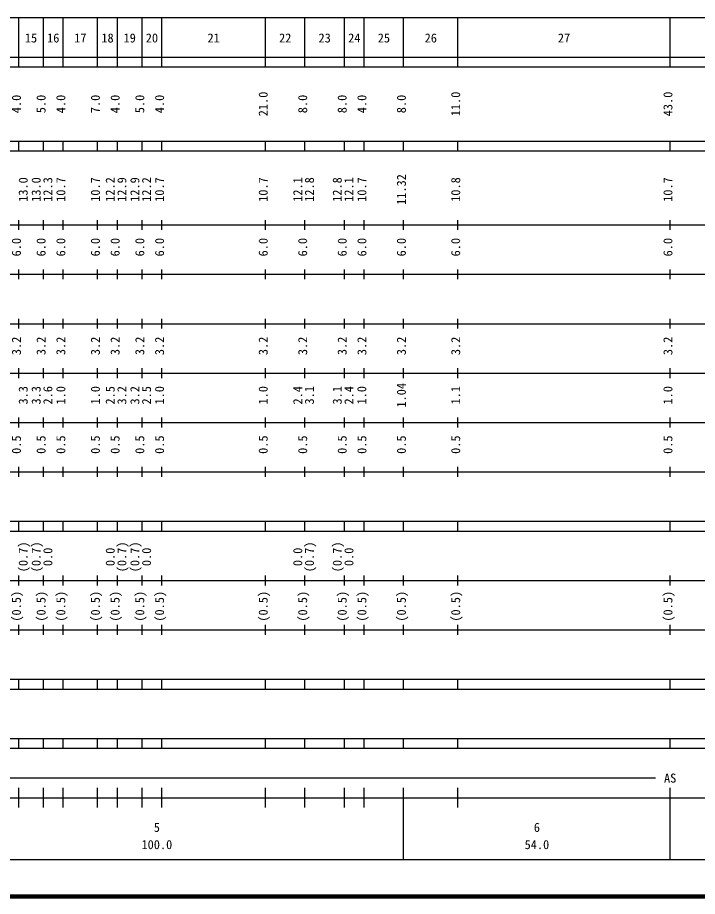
# Model space of a CAD drawing. Units: millimetres on the paper, enlarged 1000 times. Extents: x 40000 to 680000, y 20000 to 380000.
# Drawn here: x 289777 to 427524, y 20000 to 198000 of the extents above; entities that cross this region are included whole.
import ezdxf
from ezdxf.enums import TextEntityAlignment as Align

# ---------------------------------------------------------------- set-up
doc = ezdxf.new("R2010")
doc.units = ezdxf.units.MM
doc.header["$LTSCALE"] = 1000
doc.layers.add('M-TTL', color=2, linetype='Continuous', lineweight=140)
doc.layers.add('M-TTL-BAND', color=7, linetype='Continuous', lineweight=25)
doc.styles.add('ＭＳ ゴシック', font='')
doc.styles.get('ＭＳ ゴシック').set_extended_font_data('MS Gothic')

msp = doc.modelspace()

# ---------------------------------------------------------------- linework, layer by layer
at = {"layer": 'M-TTL'}
msp.add_line((40000, 20000), (680000, 20000), dxfattribs=at)
at = {"layer": 'M-TTL-BAND'}
for p, q in [((68000, 198000), (579000, 198000)), ((290000, 188000), (290000, 198000)), ((295000, 188000), (295000, 198000)), ((299000, 188000), (299000, 198000)), ((306000, 188000), (306000, 198000)), ((310000, 188000), (310000, 198000)), ((315000, 188000), (315000, 198000)), ((319000, 188000), (319000, 198000)), ((340000, 188000), (340000, 198000)), ((348000, 188000), (348000, 198000)), ((356000, 188000), (356000, 198000)), ((360000, 188000), (360000, 198000)), ((368000, 188000), (368000, 198000)), ((379000, 188000), (379000, 198000)), ((422000, 188000), (422000, 198000)), ((40000, 190000), (579000, 190000)), ((40000, 188000), (579000, 188000)), ((40000, 173000), (579000, 173000)), ((290000, 171000), (290000, 173000)), ((295000, 171000), (295000, 173000)), ((299000, 171000), (299000, 173000)), ((306000, 171000), (306000, 173000)), ((310000, 171000), (310000, 173000)), ((315000, 171000), (315000, 173000)), ((319000, 171000), (319000, 173000)), ((340000, 171000), (340000, 173000)), ((348000, 171000), (348000, 173000)), ((356000, 171000), (356000, 173000)), ((360000, 171000), (360000, 173000)), ((368000, 171000), (368000, 173000)), ((379000, 171000), (379000, 173000)), ((422000, 171000), (422000, 173000)), ((40000, 171000), (579000, 171000)), ((290000, 155000), (290000, 157000)), ((295000, 155000), (295000, 157000)), ((299000, 155000), (299000, 157000)), ((306000, 155000), (306000, 157000)), ((310000, 155000), (310000, 157000)), ((315000, 155000), (315000, 157000)), ((319000, 155000), (319000, 157000)), ((340000, 155000), (340000, 157000)), ((348000, 155000), (348000, 157000)), ((356000, 155000), (356000, 157000)), ((360000, 155000), (360000, 157000)), ((368000, 155000), (368000, 157000)), ((379000, 155000), (379000, 157000)), ((422000, 155000), (422000, 157000)), ((40000, 156000), (579000, 156000)), ((46000, 146000), (579000, 146000)), ((290000, 145000), (290000, 147000)), ((295000, 145000), (295000, 147000)), ((299000, 145000), (299000, 147000)), ((306000, 145000), (306000, 147000)), ((310000, 145000), (310000, 147000)), ((315000, 145000), (315000, 147000)), ((319000, 145000), (319000, 147000)), ((340000, 145000), (340000, 147000)), ((348000, 145000), (348000, 147000)), ((356000, 145000), (356000, 147000)), ((360000, 145000), (360000, 147000)), ((368000, 145000), (368000, 147000)), ((379000, 145000), (379000, 147000)), ((422000, 145000), (422000, 147000)), ((52000, 136000), (579000, 136000)), ((290000, 135000), (290000, 137000)), ((295000, 135000), (295000, 137000)), ((299000, 135000), (299000, 137000)), ((306000, 135000), (306000, 137000)), ((310000, 135000), (310000, 137000)), ((315000, 135000), (315000, 137000)), ((319000, 135000), (319000, 137000)), ((340000, 135000), (340000, 137000)), ((348000, 135000), (348000, 137000)), ((356000, 135000), (356000, 137000)), ((360000, 135000), (360000, 137000)), ((368000, 135000), (368000, 137000)), ((379000, 135000), (379000, 137000)), ((422000, 135000), (422000, 137000)), ((290000, 125000), (290000, 127000)), ((295000, 125000), (295000, 127000)), ((299000, 125000), (299000, 127000)), ((306000, 125000), (306000, 127000)), ((310000, 125000), (310000, 127000)), ((315000, 125000), (315000, 127000)), ((319000, 125000), (319000, 127000)), ((340000, 125000), (340000, 127000)), ((348000, 125000), (348000, 127000)), ((356000, 125000), (356000, 127000)), ((360000, 125000), (360000, 127000)), ((368000, 125000), (368000, 127000)), ((379000, 125000), (379000, 127000)), ((422000, 125000), (422000, 127000)), ((46000, 126000), (579000, 126000)), ((52000, 116000), (579000, 116000)), ((290000, 115000), (290000, 117000)), ((295000, 115000), (295000, 117000)), ((299000, 115000), (299000, 117000)), ((306000, 115000), (306000, 117000)), ((310000, 115000), (310000, 117000)), ((315000, 115000), (315000, 117000)), ((319000, 115000), (319000, 117000)), ((340000, 115000), (340000, 117000)), ((348000, 115000), (348000, 117000)), ((356000, 115000), (356000, 117000)), ((360000, 115000), (360000, 117000)), ((368000, 115000), (368000, 117000)), ((379000, 115000), (379000, 117000)), ((422000, 115000), (422000, 117000)), ((290000, 105000), (290000, 107000)), ((295000, 105000), (295000, 107000)), ((299000, 105000), (299000, 107000)), ((306000, 105000), (306000, 107000)), ((310000, 105000), (310000, 107000)), ((315000, 105000), (315000, 107000)), ((319000, 105000), (319000, 107000)), ((340000, 105000), (340000, 107000)), ((348000, 105000), (348000, 107000)), ((356000, 105000), (356000, 107000)), ((360000, 105000), (360000, 107000)), ((368000, 105000), (368000, 107000)), ((379000, 105000), (379000, 107000)), ((422000, 105000), (422000, 107000)), ((46000, 106000), (579000, 106000)), ((40000, 96000), (579000, 96000)), ((290000, 94000), (290000, 96000)), ((295000, 94000), (295000, 96000)), ((299000, 94000), (299000, 96000)), ((306000, 94000), (306000, 96000)), ((310000, 94000), (310000, 96000)), ((315000, 94000), (315000, 96000)), ((319000, 94000), (319000, 96000)), ((340000, 94000), (340000, 96000)), ((348000, 94000), (348000, 96000)), ((356000, 94000), (356000, 96000)), ((360000, 94000), (360000, 96000)), ((368000, 94000), (368000, 96000)), ((379000, 94000), (379000, 96000)), ((422000, 94000), (422000, 96000)), ((40000, 94000), (579000, 94000)), ((49000, 84000), (579000, 84000)), ((290000, 83000), (290000, 85000)), ((295000, 83000), (295000, 85000)), ((299000, 83000), (299000, 85000)), ((306000, 83000), (306000, 85000)), ((310000, 83000), (310000, 85000)), ((315000, 83000), (315000, 85000)), ((319000, 83000), (319000, 85000)), ((340000, 83000), (340000, 85000)), ((348000, 83000), (348000, 85000)), ((356000, 83000), (356000, 85000)), ((360000, 83000), (360000, 85000)), ((368000, 83000), (368000, 85000)), ((379000, 83000), (379000, 85000)), ((422000, 83000), (422000, 85000)), ((290000, 73000), (290000, 75000)), ((295000, 73000), (295000, 75000)), ((299000, 73000), (299000, 75000)), ((306000, 73000), (306000, 75000)), ((310000, 73000), (310000, 75000)), ((315000, 73000), (315000, 75000)), ((319000, 73000), (319000, 75000)), ((340000, 73000), (340000, 75000)), ((348000, 73000), (348000, 75000)), ((356000, 73000), (356000, 75000)), ((360000, 73000), (360000, 75000)), ((368000, 73000), (368000, 75000)), ((379000, 73000), (379000, 75000)), ((422000, 73000), (422000, 75000)), ((40000, 74000), (579000, 74000)), ((40000, 64000), (579000, 64000)), ((290000, 62000), (290000, 64000)), ((295000, 62000), (295000, 64000)), ((299000, 62000), (299000, 64000)), ((306000, 62000), (306000, 64000)), ((310000, 62000), (310000, 64000)), ((315000, 62000), (315000, 64000)), ((319000, 62000), (319000, 64000)), ((340000, 62000), (340000, 64000)), ((348000, 62000), (348000, 64000)), ((356000, 62000), (356000, 64000)), ((360000, 62000), (360000, 64000)), ((368000, 62000), (368000, 64000)), ((379000, 62000), (379000, 64000)), ((422000, 62000), (422000, 64000)), ((40000, 62000), (579000, 62000)), ((40000, 52000), (579000, 52000)), ((290000, 50000), (290000, 52000)), ((295000, 50000), (295000, 52000)), ((299000, 50000), (299000, 52000)), ((306000, 50000), (306000, 52000)), ((310000, 50000), (310000, 52000)), ((315000, 50000), (315000, 52000)), ((319000, 50000), (319000, 52000)), ((340000, 50000), (340000, 52000)), ((348000, 50000), (348000, 52000)), ((356000, 50000), (356000, 52000)), ((360000, 50000), (360000, 52000)), ((368000, 50000), (368000, 52000)), ((379000, 50000), (379000, 52000)), ((422000, 50000), (422000, 52000)), ((40000, 50000), (579000, 50000)), ((71000, 44000), (419000, 44000)), ((290000, 38000), (290000, 42000)), ((295000, 38000), (295000, 42000)), ((299000, 38000), (299000, 42000)), ((306000, 38000), (306000, 42000)), ((310000, 38000), (310000, 42000)), ((315000, 38000), (315000, 42000)), ((319000, 38000), (319000, 42000)), ((340000, 38000), (340000, 42000)), ((348000, 38000), (348000, 42000)), ((356000, 38000), (356000, 42000)), ((360000, 38000), (360000, 42000)), ((368000, 27500), (368000, 42000)), ((379000, 38000), (379000, 42000)), ((422000, 27500), (422000, 42000)), ((40000, 40000), (579000, 40000)), ((68000, 27500), (579000, 27500))]:
    msp.add_line(p, q, dxfattribs=at)

# ---------------------------------------------------------------- texts
at = {"layer": 'M-TTL-BAND', "style": 'ＭＳ ゴシック'}
for s, p in [('15', (292500, 192405)), ('16', (297000, 192405)), ('17', (302500, 192405)), ('18', (308000, 192405)), ('19', (312500, 192405)), ('20', (317000, 192405)), ('21', (329500, 192405)), ('22', (344000, 192405)), ('23', (352000, 192405)), ('24', (358000, 192405)), ('25', (364000, 192405)), ('26', (373500, 192405)), ('27', (400500, 192405)), ('AS', (422000, 42500)), ('5', (318000, 32523)), ('6', (395000, 32523)), ('100.0', (318000, 29033)), ('54.0', (395000, 29033))]:
    msp.add_text(s, height=1833, dxfattribs=at).set_placement(p, align=Align.BOTTOM_CENTER)
for s, p in [('4.0', (291000, 180500)), ('5.0', (296000, 180500)), ('4.0', (300000, 180500)), ('7.0', (307000, 180500)), ('4.0', (311000, 180500)), ('5.0', (316000, 180500)), ('4.0', (320000, 180500)), ('21.0', (341000, 180500)), ('8.0', (349000, 180500)), ('8.0', (357000, 180500)), ('4.0', (361000, 180500)), ('8.0', (369000, 180500)), ('11.0', (380000, 180500)), ('43.0', (423000, 180500)), ('12.2', (310000, 163174)), ('12.2', (317370, 163174)), ('12.1', (348000, 163174)), ('12.8', (350370, 163174)), ('12.8', (356000, 163174)), ('12.1', (358370, 163174)), ('11.32', (369000, 163174)), ('10.8', (380000, 163174)), ('13.0', (292370, 163174)), ('13.0', (295000, 163174)), ('12.3', (297370, 163174)), ('10.7', (300000, 163174)), ('10.7', (307000, 163174)), ('12.9', (312370, 163174)), ('12.9', (315000, 163174)), ('10.7', (320000, 163174)), ('10.7', (341000, 163174)), ('10.7', (360994, 163174)), ('10.7', (423000, 163174)), ('6.0', (291000, 151500)), ('6.0', (296000, 151500)), ('6.0', (300000, 151500)), ('6.0', (307000, 151500)), ('6.0', (311000, 151500)), ('6.0', (316000, 151500)), ('6.0', (320000, 151500)), ('6.0', (341000, 151500)), ('6.0', (349000, 151500)), ('6.0', (357000, 151500)), ('6.0', (361000, 151500)), ('6.0', (369000, 151500)), ('6.0', (380000, 151500)), ('6.0', (423000, 151500)), ('3.2', (291000, 131500)), ('3.2', (296000, 131500)), ('3.2', (300000, 131500)), ('3.2', (307000, 131500)), ('3.2', (311000, 131500)), ('3.2', (316000, 131500)), ('3.2', (320000, 131500)), ('3.2', (341000, 131500)), ('3.2', (349000, 131500)), ('3.2', (357000, 131500)), ('3.2', (361000, 131500)), ('3.2', (369000, 131500)), ('3.2', (380000, 131500)), ('3.2', (423000, 131500)), ('3.3', (292370, 121500)), ('3.3', (295000, 121500)), ('2.6', (297370, 121500)), ('1.0', (300000, 121500)), ('1.0', (307000, 121500)), ('2.5', (310000, 121500)), ('3.2', (312370, 121500)), ('3.2', (315000, 121500)), ('2.5', (317370, 121500)), ('1.0', (320000, 121500)), ('1.0', (341000, 121500)), ('2.4', (348000, 121500)), ('3.1', (350370, 121500)), ('3.1', (356000, 121500)), ('2.4', (358370, 121500)), ('1.0', (360974, 121500)), ('1.04', (369000, 121500)), ('1.1', (380000, 121500)), ('1.0', (423000, 121500)), ('0.5', (291000, 111500)), ('0.5', (296000, 111500)), ('0.5', (300000, 111500)), ('0.5', (307000, 111500)), ('0.5', (311000, 111500)), ('0.5', (316000, 111500)), ('0.5', (320000, 111500)), ('0.5', (341000, 111500)), ('0.5', (349000, 111500)), ('0.5', (357000, 111500)), ('0.5', (361000, 111500)), ('0.5', (369000, 111500)), ('0.5', (380000, 111500)), ('0.5', (423000, 111500)), ('(0.7)', (292370, 88764)), ('(0.7)', (295000, 88764)), ('(0.7)', (312370, 88764)), ('(0.7)', (315000, 88764)), ('(0.7)', (350370, 88764)), ('(0.7)', (356000, 88764)), ('0.0', (297370, 88764)), ('0.0', (310000, 88764)), ('0.0', (317370, 88764)), ('0.0', (348000, 88764)), ('0.0', (358370, 88764)), ('(0.5)', (291000, 78764)), ('(0.5)', (296000, 78764)), ('(0.5)', (300000, 78764)), ('(0.5)', (307000, 78764)), ('(0.5)', (311000, 78764)), ('(0.5)', (316000, 78764)), ('(0.5)', (320000, 78764)), ('(0.5)', (341000, 78764)), ('(0.5)', (349000, 78764)), ('(0.5)', (357000, 78764)), ('(0.5)', (361000, 78764)), ('(0.5)', (369000, 78764)), ('(0.5)', (380000, 78764)), ('(0.5)', (423000, 78764))]:
    msp.add_text(s, height=1833, rotation=90, dxfattribs=at).set_placement(p, align=Align.BOTTOM_CENTER)

doc.saveas('drawing.dxf')
